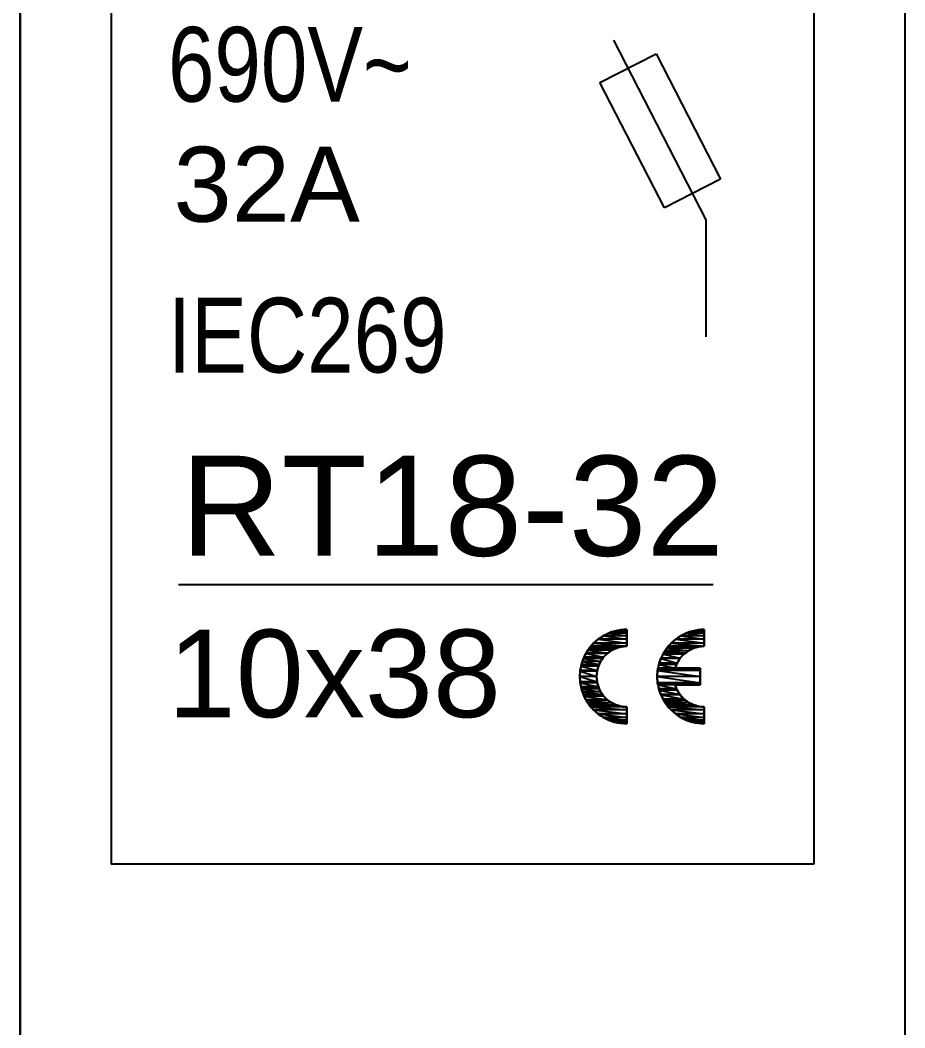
# Model space of a CAD drawing. Header units: millimetres. Extents: x 173893 to 258446, y -176540 to -123824.
# Drawn here: x 197213.98 to 197231.95, y -139303.02 to -139282.55 of the extents above; entities that cross this region are included whole.
import ezdxf

# ---------------------------------------------------------------- set-up
doc = ezdxf.new("R2010")
doc.units = ezdxf.units.MM
doc.header["$LTSCALE"] = 3
doc.layers.add('DUT', color=7, linetype='Continuous')
doc.styles.add('Arial', font='arial.ttf')

msp = doc.modelspace()

# ---------------------------------------------------------------- linework, layer by layer
for p, q in [((197213.981, -139240.659), (197213.981, -139320.141)), ((197213.981, -139320.141), (197213.981, -139240.659)), ((197231.953, -139240.659), (197231.953, -139320.141)), ((197215.829, -139268.301), (197215.829, -139299.688)), ((197230.106, -139268.301), (197230.106, -139299.688)), ((197226.037, -139282.951), (197227.914, -139286.604)), ((197225.76, -139283.813), (197226.9, -139283.228)), ((197226.9, -139283.228), (197228.208, -139285.775)), ((197227.068, -139286.36), (197225.76, -139283.813)), ((197228.208, -139285.775), (197227.068, -139286.36)), ((197227.914, -139286.604), (197227.914, -139288.978)), ((197217.199, -139294.01), (197228.063, -139294.01)), ((197225.828, -139295.052), (197225.776, -139295.085)), ((197225.883, -139295.023), (197225.828, -139295.052)), ((197225.939, -139294.997), (197225.883, -139295.023)), ((197225.997, -139294.975), (197225.939, -139294.997)), ((197226.057, -139294.957), (197225.997, -139294.975)), ((197226.118, -139294.943), (197226.057, -139294.957)), ((197226.18, -139294.933), (197226.118, -139294.943)), ((197226.243, -139294.926), (197226.18, -139294.933)), ((197226.307, -139294.924), (197226.243, -139294.926)), ((197226.307, -139294.924), (197226.307, -139294.924)), ((197227.402, -139295.052), (197227.349, -139295.085)), ((197227.456, -139295.023), (197227.402, -139295.052)), ((197227.513, -139294.997), (197227.456, -139295.023)), ((197227.571, -139294.975), (197227.513, -139294.997)), ((197227.631, -139294.957), (197227.571, -139294.975)), ((197227.691, -139294.943), (197227.631, -139294.957)), ((197227.754, -139294.933), (197227.691, -139294.943)), ((197227.817, -139294.926), (197227.754, -139294.933)), ((197227.88, -139294.924), (197227.817, -139294.926)), ((197227.88, -139294.924), (197227.88, -139294.924)), ((197225.589, -139295.248), (197225.549, -139295.297)), ((197225.632, -139295.203), (197225.589, -139295.248)), ((197225.677, -139295.16), (197225.632, -139295.203)), ((197225.725, -139295.121), (197225.677, -139295.16)), ((197225.776, -139295.085), (197225.725, -139295.121)), ((197227.162, -139295.248), (197227.122, -139295.297)), ((197227.205, -139295.203), (197227.162, -139295.248)), ((197227.251, -139295.16), (197227.205, -139295.203)), ((197227.299, -139295.121), (197227.251, -139295.16)), ((197227.349, -139295.085), (197227.299, -139295.121)), ((197225.448, -139295.459), (197225.422, -139295.517)), ((197225.478, -139295.403), (197225.448, -139295.459)), ((197225.512, -139295.348), (197225.478, -139295.403)), ((197225.478, -139295.403), (197225.478, -139295.403)), ((197225.549, -139295.297), (197225.512, -139295.348)), ((197225.872, -139295.444), (197225.844, -139295.473)), ((197225.901, -139295.417), (197225.872, -139295.444)), ((197225.932, -139295.391), (197225.901, -139295.417)), ((197225.965, -139295.368), (197225.932, -139295.391)), ((197225.999, -139295.347), (197225.965, -139295.368)), ((197226.034, -139295.328), (197225.999, -139295.347)), ((197226.07, -139295.312), (197226.034, -139295.328)), ((197226.108, -139295.297), (197226.07, -139295.312)), ((197226.146, -139295.286), (197226.108, -139295.297)), ((197226.185, -139295.276), (197226.146, -139295.286)), ((197226.225, -139295.27), (197226.185, -139295.276)), ((197226.266, -139295.266), (197226.225, -139295.27)), ((197226.307, -139295.264), (197226.266, -139295.266)), ((197226.307, -139295.264), (197226.307, -139295.264)), ((197227.022, -139295.459), (197226.995, -139295.517)), ((197227.052, -139295.403), (197227.022, -139295.459)), ((197227.085, -139295.348), (197227.052, -139295.403)), ((197227.052, -139295.403), (197227.052, -139295.403)), ((197227.122, -139295.297), (197227.085, -139295.348)), ((197227.436, -139295.453), (197227.403, -139295.49)), ((197227.471, -139295.419), (197227.436, -139295.453)), ((197227.509, -139295.389), (197227.471, -139295.419)), ((197227.549, -139295.361), (197227.509, -139295.389)), ((197227.592, -139295.336), (197227.549, -139295.361)), ((197227.636, -139295.315), (197227.592, -139295.336)), ((197227.682, -139295.297), (197227.636, -139295.315)), ((197227.73, -139295.283), (197227.682, -139295.297)), ((197227.779, -139295.273), (197227.73, -139295.283)), ((197227.829, -139295.266), (197227.779, -139295.273)), ((197227.88, -139295.264), (197227.829, -139295.266)), ((197227.88, -139295.264), (197227.88, -139295.264)), ((197225.382, -139295.635), (197225.368, -139295.696)), ((197225.4, -139295.575), (197225.382, -139295.635)), ((197225.422, -139295.517), (197225.4, -139295.575)), ((197225.737, -139295.646), (197225.722, -139295.684)), ((197225.753, -139295.609), (197225.737, -139295.646)), ((197225.773, -139295.573), (197225.753, -139295.609)), ((197225.795, -139295.538), (197225.773, -139295.573)), ((197225.773, -139295.573), (197225.773, -139295.573)), ((197225.818, -139295.505), (197225.795, -139295.538)), ((197225.844, -139295.473), (197225.818, -139295.505)), ((197226.955, -139295.635), (197226.941, -139295.696)), ((197226.973, -139295.575), (197226.955, -139295.635)), ((197226.995, -139295.517), (197226.973, -139295.575)), ((197227.304, -139295.662), (197227.288, -139295.711)), ((197227.324, -139295.616), (197227.304, -139295.662)), ((197227.347, -139295.571), (197227.324, -139295.616)), ((197227.374, -139295.53), (197227.347, -139295.571)), ((197227.403, -139295.49), (197227.374, -139295.53)), ((197225.352, -139295.819), (197225.35, -139295.881)), ((197225.358, -139295.757), (197225.352, -139295.819)), ((197225.368, -139295.696), (197225.358, -139295.757)), ((197225.692, -139295.841), (197225.69, -139295.881)), ((197225.695, -139295.801), (197225.692, -139295.841)), ((197225.702, -139295.762), (197225.695, -139295.801)), ((197225.711, -139295.723), (197225.702, -139295.762)), ((197225.722, -139295.684), (197225.711, -139295.723)), ((197226.925, -139295.819), (197226.924, -139295.881)), ((197226.931, -139295.757), (197226.925, -139295.819)), ((197226.941, -139295.696), (197226.931, -139295.757)), ((197227.288, -139295.711), (197227.795, -139295.711)), ((197227.795, -139295.711), (197227.795, -139296.051)), ((197225.35, -139295.881), (197225.352, -139295.943)), ((197225.352, -139295.943), (197225.358, -139296.005)), ((197225.358, -139296.005), (197225.368, -139296.066)), ((197225.368, -139296.066), (197225.382, -139296.127)), ((197225.69, -139295.881), (197225.692, -139295.921)), ((197225.692, -139295.921), (197225.695, -139295.961)), ((197225.695, -139295.961), (197225.702, -139296)), ((197225.702, -139296), (197225.711, -139296.039)), ((197225.711, -139296.039), (197225.722, -139296.078)), ((197225.722, -139296.078), (197225.737, -139296.116)), ((197226.924, -139295.881), (197226.925, -139295.943)), ((197226.925, -139295.943), (197226.931, -139296.005)), ((197226.931, -139296.005), (197226.941, -139296.066)), ((197226.941, -139296.066), (197226.955, -139296.127)), ((197227.288, -139296.051), (197227.795, -139296.051)), ((197227.288, -139296.051), (197227.288, -139296.051)), ((197227.288, -139296.051), (197227.304, -139296.1)), ((197225.382, -139296.127), (197225.4, -139296.186)), ((197225.4, -139296.186), (197225.422, -139296.245)), ((197225.422, -139296.245), (197225.448, -139296.303)), ((197225.737, -139296.116), (197225.753, -139296.153)), ((197225.753, -139296.153), (197225.773, -139296.189)), ((197225.773, -139296.189), (197225.773, -139296.189)), ((197225.773, -139296.189), (197225.795, -139296.224)), ((197225.795, -139296.224), (197225.818, -139296.257)), ((197225.818, -139296.257), (197225.844, -139296.288)), ((197226.955, -139296.127), (197226.973, -139296.186)), ((197226.973, -139296.186), (197226.995, -139296.245)), ((197226.995, -139296.245), (197227.022, -139296.303)), ((197227.304, -139296.1), (197227.324, -139296.146)), ((197227.324, -139296.146), (197227.347, -139296.19)), ((197227.347, -139296.19), (197227.374, -139296.232)), ((197227.374, -139296.232), (197227.403, -139296.272)), ((197227.403, -139296.272), (197227.436, -139296.309)), ((197225.448, -139296.303), (197225.478, -139296.36)), ((197225.478, -139296.36), (197225.478, -139296.36)), ((197225.478, -139296.36), (197225.512, -139296.414)), ((197225.512, -139296.414), (197225.549, -139296.465)), ((197225.549, -139296.465), (197225.589, -139296.514)), ((197225.844, -139296.288), (197225.872, -139296.318)), ((197225.872, -139296.318), (197225.901, -139296.345)), ((197225.901, -139296.345), (197225.932, -139296.371)), ((197225.932, -139296.371), (197225.965, -139296.394)), ((197225.965, -139296.394), (197225.999, -139296.415)), ((197225.999, -139296.415), (197226.034, -139296.434)), ((197226.034, -139296.434), (197226.07, -139296.45)), ((197226.07, -139296.45), (197226.108, -139296.464)), ((197226.108, -139296.464), (197226.146, -139296.476)), ((197226.146, -139296.476), (197226.185, -139296.485)), ((197226.185, -139296.485), (197226.225, -139296.492)), ((197227.022, -139296.303), (197227.052, -139296.36)), ((197227.052, -139296.36), (197227.052, -139296.36)), ((197227.052, -139296.36), (197227.085, -139296.414)), ((197227.085, -139296.414), (197227.122, -139296.465)), ((197227.122, -139296.465), (197227.162, -139296.514)), ((197227.436, -139296.309), (197227.471, -139296.342)), ((197227.471, -139296.342), (197227.509, -139296.374)), ((197227.509, -139296.374), (197227.549, -139296.401)), ((197227.549, -139296.401), (197227.592, -139296.426)), ((197227.592, -139296.426), (197227.636, -139296.447)), ((197227.636, -139296.447), (197227.682, -139296.465)), ((197227.682, -139296.465), (197227.73, -139296.479)), ((197227.73, -139296.479), (197227.779, -139296.489)), ((197225.589, -139296.514), (197225.632, -139296.559)), ((197225.632, -139296.559), (197225.677, -139296.601)), ((197225.677, -139296.601), (197225.725, -139296.641)), ((197225.725, -139296.641), (197225.776, -139296.677)), ((197225.776, -139296.677), (197225.828, -139296.71)), ((197226.225, -139296.492), (197226.266, -139296.496)), ((197226.266, -139296.496), (197226.307, -139296.498)), ((197227.162, -139296.514), (197227.205, -139296.559)), ((197227.205, -139296.559), (197227.251, -139296.601)), ((197227.251, -139296.601), (197227.299, -139296.641)), ((197227.299, -139296.641), (197227.349, -139296.677)), ((197227.349, -139296.677), (197227.402, -139296.71)), ((197227.779, -139296.489), (197227.829, -139296.496)), ((197227.829, -139296.496), (197227.88, -139296.498)), ((197225.828, -139296.71), (197225.883, -139296.739)), ((197225.883, -139296.739), (197225.939, -139296.765)), ((197225.939, -139296.765), (197225.997, -139296.786)), ((197225.997, -139296.786), (197226.057, -139296.805)), ((197226.057, -139296.805), (197226.118, -139296.819)), ((197226.118, -139296.819), (197226.18, -139296.829)), ((197226.18, -139296.829), (197226.243, -139296.836)), ((197226.243, -139296.836), (197226.307, -139296.838)), ((197227.402, -139296.71), (197227.456, -139296.739)), ((197227.456, -139296.739), (197227.513, -139296.765)), ((197227.513, -139296.765), (197227.571, -139296.786)), ((197227.571, -139296.786), (197227.631, -139296.805)), ((197227.631, -139296.805), (197227.691, -139296.819)), ((197227.691, -139296.819), (197227.754, -139296.829)), ((197227.754, -139296.829), (197227.817, -139296.836)), ((197227.817, -139296.836), (197227.88, -139296.838)), ((197230.106, -139299.688), (197215.829, -139299.688))]:
    msp.add_line(p, q)
at = {"color": 251}
for p, q in [((197225.725, -139295.122), (197225.829, -139295.052)), ((197225.829, -139295.052), (197225.725, -139295.122)), ((197225.829, -139295.052), (197225.941, -139294.997)), ((197225.941, -139294.997), (197225.829, -139295.052)), ((197226.307, -139295.052), (197225.829, -139295.052)), ((197225.829, -139295.052), (197226.307, -139295.122)), ((197225.829, -139295.052), (197226.307, -139295.122)), ((197226.307, -139295.052), (197225.829, -139295.052)), ((197225.941, -139294.997), (197226.059, -139294.957)), ((197226.059, -139294.957), (197225.941, -139294.997)), ((197226.307, -139294.997), (197225.941, -139294.997)), ((197225.941, -139294.997), (197226.307, -139295.052)), ((197225.941, -139294.997), (197226.307, -139295.052)), ((197226.307, -139294.997), (197225.941, -139294.997)), ((197226.059, -139294.957), (197226.182, -139294.932)), ((197226.182, -139294.932), (197226.059, -139294.957)), ((197226.307, -139294.957), (197226.059, -139294.957)), ((197226.059, -139294.957), (197226.307, -139294.997)), ((197226.059, -139294.957), (197226.307, -139294.997)), ((197226.307, -139294.957), (197226.059, -139294.957)), ((197226.182, -139294.932), (197226.307, -139294.924)), ((197226.307, -139294.924), (197226.182, -139294.932)), ((197226.307, -139294.932), (197226.182, -139294.932)), ((197226.182, -139294.932), (197226.307, -139294.957)), ((197226.182, -139294.932), (197226.307, -139294.957)), ((197226.307, -139294.932), (197226.182, -139294.932)), ((197226.307, -139294.924), (197226.307, -139294.932)), ((197226.307, -139294.932), (197226.307, -139294.924)), ((197226.307, -139294.957), (197226.307, -139294.932)), ((197226.307, -139294.932), (197226.307, -139294.957)), ((197226.307, -139294.997), (197226.307, -139294.957)), ((197226.307, -139294.957), (197226.307, -139294.997)), ((197226.307, -139295.052), (197226.307, -139294.997)), ((197226.307, -139294.997), (197226.307, -139295.052)), ((197226.307, -139295.122), (197226.307, -139295.052)), ((197226.307, -139295.052), (197226.307, -139295.122)), ((197227.298, -139295.122), (197227.402, -139295.052)), ((197227.402, -139295.052), (197227.298, -139295.122)), ((197227.402, -139295.052), (197227.514, -139294.997)), ((197227.514, -139294.997), (197227.402, -139295.052)), ((197227.88, -139295.052), (197227.402, -139295.052)), ((197227.402, -139295.052), (197227.88, -139295.122)), ((197227.402, -139295.052), (197227.88, -139295.122)), ((197227.88, -139295.052), (197227.402, -139295.052)), ((197227.514, -139294.997), (197227.633, -139294.957)), ((197227.633, -139294.957), (197227.514, -139294.997)), ((197227.88, -139294.997), (197227.514, -139294.997)), ((197227.514, -139294.997), (197227.88, -139295.052)), ((197227.514, -139294.997), (197227.88, -139295.052)), ((197227.88, -139294.997), (197227.514, -139294.997)), ((197227.633, -139294.957), (197227.756, -139294.932)), ((197227.756, -139294.932), (197227.633, -139294.957)), ((197227.88, -139294.957), (197227.633, -139294.957)), ((197227.633, -139294.957), (197227.88, -139294.997)), ((197227.633, -139294.957), (197227.88, -139294.997)), ((197227.88, -139294.957), (197227.633, -139294.957)), ((197227.756, -139294.932), (197227.88, -139294.924)), ((197227.88, -139294.924), (197227.756, -139294.932)), ((197227.88, -139294.932), (197227.756, -139294.932)), ((197227.756, -139294.932), (197227.88, -139294.957)), ((197227.756, -139294.932), (197227.88, -139294.957)), ((197227.88, -139294.932), (197227.756, -139294.932)), ((197227.88, -139294.924), (197227.88, -139294.932)), ((197227.88, -139294.932), (197227.88, -139294.924)), ((197227.88, -139294.957), (197227.88, -139294.932)), ((197227.88, -139294.932), (197227.88, -139294.957)), ((197227.88, -139294.997), (197227.88, -139294.957)), ((197227.88, -139294.957), (197227.88, -139294.997)), ((197227.88, -139295.052), (197227.88, -139294.997)), ((197227.88, -139294.997), (197227.88, -139295.052)), ((197227.88, -139295.122), (197227.88, -139295.052)), ((197227.88, -139295.052), (197227.88, -139295.122)), ((197225.578, -139295.264), (197225.63, -139295.205)), ((197225.63, -139295.205), (197225.578, -139295.264)), ((197225.63, -139295.205), (197225.725, -139295.122)), ((197225.725, -139295.122), (197225.63, -139295.205)), ((197226.307, -139295.205), (197225.63, -139295.205)), ((197225.63, -139295.205), (197226.307, -139295.264)), ((197225.63, -139295.205), (197226.307, -139295.264)), ((197226.307, -139295.205), (197225.63, -139295.205)), ((197226.307, -139295.122), (197225.725, -139295.122)), ((197225.725, -139295.122), (197226.307, -139295.205)), ((197225.725, -139295.122), (197226.307, -139295.205)), ((197226.307, -139295.122), (197225.725, -139295.122)), ((197226.307, -139295.205), (197226.307, -139295.122)), ((197226.307, -139295.122), (197226.307, -139295.205)), ((197226.307, -139295.264), (197226.307, -139295.205)), ((197226.307, -139295.205), (197226.307, -139295.264)), ((197227.151, -139295.264), (197227.204, -139295.205)), ((197227.204, -139295.205), (197227.151, -139295.264)), ((197227.204, -139295.205), (197227.298, -139295.122)), ((197227.298, -139295.122), (197227.204, -139295.205)), ((197227.88, -139295.205), (197227.204, -139295.205)), ((197227.204, -139295.205), (197227.88, -139295.264)), ((197227.204, -139295.205), (197227.88, -139295.264)), ((197227.88, -139295.205), (197227.204, -139295.205)), ((197227.88, -139295.122), (197227.298, -139295.122)), ((197227.298, -139295.122), (197227.88, -139295.205)), ((197227.298, -139295.122), (197227.88, -139295.205)), ((197227.88, -139295.122), (197227.298, -139295.122)), ((197227.88, -139295.205), (197227.88, -139295.122)), ((197227.88, -139295.122), (197227.88, -139295.205)), ((197227.88, -139295.264), (197227.88, -139295.205)), ((197227.88, -139295.205), (197227.88, -139295.264)), ((197225.438, -139295.485), (197225.475, -139295.409)), ((197225.475, -139295.409), (197225.438, -139295.485)), ((197225.475, -139295.409), (197225.478, -139295.403)), ((197225.478, -139295.403), (197225.475, -139295.409)), ((197225.911, -139295.409), (197225.475, -139295.409)), ((197225.475, -139295.409), (197225.835, -139295.485)), ((197225.475, -139295.409), (197225.835, -139295.485)), ((197225.911, -139295.409), (197225.475, -139295.409)), ((197225.478, -139295.403), (197225.516, -139295.347)), ((197225.516, -139295.347), (197225.478, -139295.403)), ((197225.919, -139295.403), (197225.478, -139295.403)), ((197225.478, -139295.403), (197225.911, -139295.409)), ((197225.478, -139295.403), (197225.911, -139295.409)), ((197225.919, -139295.403), (197225.478, -139295.403)), ((197225.516, -139295.347), (197225.546, -139295.302)), ((197225.546, -139295.302), (197225.516, -139295.347)), ((197225.999, -139295.347), (197225.516, -139295.347)), ((197225.516, -139295.347), (197225.919, -139295.403)), ((197225.516, -139295.347), (197225.919, -139295.403)), ((197225.999, -139295.347), (197225.516, -139295.347)), ((197225.546, -139295.302), (197225.548, -139295.299)), ((197225.548, -139295.299), (197225.546, -139295.302)), ((197226.096, -139295.302), (197225.546, -139295.302)), ((197225.546, -139295.302), (197225.999, -139295.347)), ((197225.546, -139295.302), (197225.999, -139295.347)), ((197226.096, -139295.302), (197225.546, -139295.302)), ((197225.548, -139295.299), (197225.57, -139295.274)), ((197225.57, -139295.274), (197225.548, -139295.299)), ((197226.107, -139295.299), (197225.548, -139295.299)), ((197225.548, -139295.299), (197226.096, -139295.302)), ((197225.548, -139295.299), (197226.096, -139295.302)), ((197226.107, -139295.299), (197225.548, -139295.299)), ((197225.57, -139295.274), (197225.578, -139295.264)), ((197225.578, -139295.264), (197225.57, -139295.274)), ((197226.2, -139295.274), (197225.57, -139295.274)), ((197225.57, -139295.274), (197226.107, -139295.299)), ((197225.57, -139295.274), (197226.107, -139295.299)), ((197226.2, -139295.274), (197225.57, -139295.274)), ((197226.307, -139295.264), (197225.578, -139295.264)), ((197225.578, -139295.264), (197226.2, -139295.274)), ((197225.578, -139295.264), (197226.2, -139295.274)), ((197226.307, -139295.264), (197225.578, -139295.264)), ((197225.835, -139295.485), (197225.911, -139295.409)), ((197225.911, -139295.409), (197225.835, -139295.485)), ((197225.911, -139295.409), (197225.919, -139295.403)), ((197225.919, -139295.403), (197225.911, -139295.409)), ((197225.919, -139295.403), (197225.999, -139295.347)), ((197225.999, -139295.347), (197225.919, -139295.403)), ((197225.999, -139295.347), (197226.096, -139295.302)), ((197226.096, -139295.302), (197225.999, -139295.347)), ((197226.096, -139295.302), (197226.107, -139295.299)), ((197226.107, -139295.299), (197226.096, -139295.302)), ((197226.107, -139295.299), (197226.2, -139295.274)), ((197226.2, -139295.274), (197226.107, -139295.299)), ((197226.2, -139295.274), (197226.307, -139295.264)), ((197226.307, -139295.264), (197226.2, -139295.274)), ((197227, -139295.509), (197227.041, -139295.425)), ((197227.041, -139295.425), (197227, -139295.509)), ((197227.041, -139295.425), (197227.052, -139295.403)), ((197227.052, -139295.403), (197227.041, -139295.425)), ((197227.466, -139295.425), (197227.041, -139295.425)), ((197227.041, -139295.425), (197227.389, -139295.509)), ((197227.041, -139295.425), (197227.389, -139295.509)), ((197227.466, -139295.425), (197227.041, -139295.425)), ((197227.052, -139295.403), (197227.083, -139295.357)), ((197227.083, -139295.357), (197227.052, -139295.403)), ((197227.495, -139295.403), (197227.052, -139295.403)), ((197227.052, -139295.403), (197227.466, -139295.425)), ((197227.052, -139295.403), (197227.466, -139295.425)), ((197227.495, -139295.403), (197227.052, -139295.403)), ((197227.083, -139295.357), (197227.116, -139295.306)), ((197227.116, -139295.306), (197227.083, -139295.357)), ((197227.556, -139295.357), (197227.083, -139295.357)), ((197227.083, -139295.357), (197227.495, -139295.403)), ((197227.083, -139295.357), (197227.495, -139295.403)), ((197227.556, -139295.357), (197227.083, -139295.357)), ((197227.116, -139295.306), (197227.121, -139295.299)), ((197227.121, -139295.299), (197227.116, -139295.306)), ((197227.658, -139295.306), (197227.116, -139295.306)), ((197227.116, -139295.306), (197227.556, -139295.357)), ((197227.116, -139295.306), (197227.556, -139295.357)), ((197227.658, -139295.306), (197227.116, -139295.306)), ((197227.121, -139295.299), (197227.142, -139295.275)), ((197227.142, -139295.275), (197227.121, -139295.299)), ((197227.684, -139295.299), (197227.121, -139295.299)), ((197227.121, -139295.299), (197227.658, -139295.306)), ((197227.121, -139295.299), (197227.658, -139295.306)), ((197227.684, -139295.299), (197227.121, -139295.299)), ((197227.142, -139295.275), (197227.151, -139295.264)), ((197227.151, -139295.264), (197227.142, -139295.275)), ((197227.767, -139295.275), (197227.142, -139295.275)), ((197227.142, -139295.275), (197227.684, -139295.299)), ((197227.142, -139295.275), (197227.684, -139295.299)), ((197227.767, -139295.275), (197227.142, -139295.275)), ((197227.88, -139295.264), (197227.151, -139295.264)), ((197227.151, -139295.264), (197227.767, -139295.275)), ((197227.151, -139295.264), (197227.767, -139295.275)), ((197227.88, -139295.264), (197227.151, -139295.264)), ((197227.389, -139295.509), (197227.466, -139295.425)), ((197227.466, -139295.425), (197227.389, -139295.509)), ((197227.466, -139295.425), (197227.495, -139295.403)), ((197227.495, -139295.403), (197227.466, -139295.425)), ((197227.495, -139295.403), (197227.556, -139295.357)), ((197227.556, -139295.357), (197227.495, -139295.403)), ((197227.556, -139295.357), (197227.658, -139295.306)), ((197227.658, -139295.306), (197227.556, -139295.357)), ((197227.658, -139295.306), (197227.684, -139295.299)), ((197227.684, -139295.299), (197227.658, -139295.306)), ((197227.684, -139295.299), (197227.767, -139295.275)), ((197227.767, -139295.275), (197227.684, -139295.299)), ((197227.767, -139295.275), (197227.88, -139295.264)), ((197227.88, -139295.264), (197227.767, -139295.275)), ((197225.375, -139295.67), (197225.383, -139295.633)), ((197225.383, -139295.633), (197225.375, -139295.67)), ((197225.383, -139295.633), (197225.403, -139295.573)), ((197225.403, -139295.573), (197225.383, -139295.633)), ((197225.745, -139295.633), (197225.383, -139295.633)), ((197225.383, -139295.633), (197225.728, -139295.67)), ((197225.383, -139295.633), (197225.728, -139295.67)), ((197225.745, -139295.633), (197225.383, -139295.633)), ((197225.403, -139295.573), (197225.423, -139295.515)), ((197225.423, -139295.515), (197225.403, -139295.573)), ((197225.773, -139295.573), (197225.403, -139295.573)), ((197225.403, -139295.573), (197225.745, -139295.633)), ((197225.403, -139295.573), (197225.745, -139295.633)), ((197225.773, -139295.573), (197225.403, -139295.573)), ((197225.423, -139295.515), (197225.438, -139295.485)), ((197225.438, -139295.485), (197225.423, -139295.515)), ((197225.813, -139295.515), (197225.423, -139295.515)), ((197225.423, -139295.515), (197225.773, -139295.573)), ((197225.423, -139295.515), (197225.773, -139295.573)), ((197225.813, -139295.515), (197225.423, -139295.515)), ((197225.835, -139295.485), (197225.438, -139295.485)), ((197225.438, -139295.485), (197225.813, -139295.515)), ((197225.438, -139295.485), (197225.813, -139295.515)), ((197225.835, -139295.485), (197225.438, -139295.485)), ((197225.728, -139295.67), (197225.745, -139295.633)), ((197225.745, -139295.633), (197225.728, -139295.67)), ((197225.745, -139295.633), (197225.773, -139295.573)), ((197225.773, -139295.573), (197225.745, -139295.633)), ((197225.773, -139295.573), (197225.813, -139295.515)), ((197225.813, -139295.515), (197225.773, -139295.573)), ((197225.813, -139295.515), (197225.835, -139295.485)), ((197225.835, -139295.485), (197225.813, -139295.515)), ((197226.941, -139295.711), (197226.956, -139295.633)), ((197226.956, -139295.633), (197226.941, -139295.711)), ((197226.956, -139295.633), (197226.966, -139295.605)), ((197226.966, -139295.605), (197226.956, -139295.633)), ((197227.318, -139295.633), (197226.956, -139295.633)), ((197226.956, -139295.633), (197227.288, -139295.711)), ((197226.956, -139295.633), (197227.288, -139295.711)), ((197227.318, -139295.633), (197226.956, -139295.633)), ((197226.966, -139295.605), (197226.996, -139295.515)), ((197226.996, -139295.515), (197226.966, -139295.605)), ((197227.329, -139295.605), (197226.966, -139295.605)), ((197226.966, -139295.605), (197227.318, -139295.633)), ((197226.966, -139295.605), (197227.318, -139295.633)), ((197227.329, -139295.605), (197226.966, -139295.605)), ((197226.996, -139295.515), (197227, -139295.509)), ((197227, -139295.509), (197226.996, -139295.515)), ((197227.385, -139295.515), (197226.996, -139295.515)), ((197226.996, -139295.515), (197227.329, -139295.605)), ((197226.996, -139295.515), (197227.329, -139295.605)), ((197227.385, -139295.515), (197226.996, -139295.515)), ((197227.389, -139295.509), (197227, -139295.509)), ((197227, -139295.509), (197227.385, -139295.515)), ((197227, -139295.509), (197227.385, -139295.515)), ((197227.389, -139295.509), (197227, -139295.509)), ((197227.288, -139295.711), (197227.318, -139295.633)), ((197227.318, -139295.633), (197227.288, -139295.711)), ((197227.318, -139295.633), (197227.329, -139295.605)), ((197227.329, -139295.605), (197227.318, -139295.633)), ((197227.329, -139295.605), (197227.385, -139295.515)), ((197227.385, -139295.515), (197227.329, -139295.605)), ((197227.385, -139295.515), (197227.389, -139295.509)), ((197227.389, -139295.509), (197227.385, -139295.515)), ((197225.35, -139295.881), (197225.357, -139295.774)), ((197225.357, -139295.774), (197225.35, -139295.881)), ((197225.357, -139295.774), (197225.358, -139295.756)), ((197225.358, -139295.756), (197225.357, -139295.774)), ((197225.7, -139295.774), (197225.357, -139295.774)), ((197225.357, -139295.774), (197225.69, -139295.881)), ((197225.357, -139295.774), (197225.69, -139295.881)), ((197225.7, -139295.774), (197225.357, -139295.774)), ((197225.358, -139295.756), (197225.375, -139295.67)), ((197225.375, -139295.67), (197225.358, -139295.756)), ((197225.704, -139295.756), (197225.358, -139295.756)), ((197225.358, -139295.756), (197225.7, -139295.774)), ((197225.358, -139295.756), (197225.7, -139295.774)), ((197225.704, -139295.756), (197225.358, -139295.756)), ((197225.728, -139295.67), (197225.375, -139295.67)), ((197225.375, -139295.67), (197225.704, -139295.756)), ((197225.375, -139295.67), (197225.704, -139295.756)), ((197225.728, -139295.67), (197225.375, -139295.67)), ((197225.69, -139295.881), (197225.7, -139295.774)), ((197225.7, -139295.774), (197225.69, -139295.881)), ((197225.7, -139295.774), (197225.704, -139295.756)), ((197225.704, -139295.756), (197225.7, -139295.774)), ((197225.704, -139295.756), (197225.728, -139295.67)), ((197225.728, -139295.67), (197225.704, -139295.756)), ((197226.924, -139295.881), (197226.932, -139295.756)), ((197226.932, -139295.756), (197226.924, -139295.881)), ((197226.932, -139295.756), (197226.941, -139295.711)), ((197226.941, -139295.711), (197226.932, -139295.756)), ((197227.795, -139295.756), (197226.932, -139295.756)), ((197226.932, -139295.756), (197227.795, -139295.881)), ((197226.932, -139295.756), (197227.795, -139295.881)), ((197227.795, -139295.756), (197226.932, -139295.756)), ((197227.288, -139295.711), (197226.941, -139295.711)), ((197226.941, -139295.711), (197227.795, -139295.756)), ((197226.941, -139295.711), (197227.795, -139295.756)), ((197227.795, -139295.711), (197226.941, -139295.711)), ((197227.288, -139295.711), (197227.795, -139295.711)), ((197227.288, -139295.711), (197227.288, -139295.711)), ((197227.288, -139295.711), (197227.795, -139295.711)), ((197227.795, -139295.756), (197227.795, -139295.711)), ((197227.795, -139295.711), (197227.795, -139295.756)), ((197227.795, -139295.881), (197227.795, -139295.756)), ((197227.795, -139295.756), (197227.795, -139295.881)), ((197225.69, -139295.881), (197225.35, -139295.881)), ((197225.35, -139295.881), (197225.7, -139295.988)), ((197225.357, -139295.988), (197225.35, -139295.881)), ((197225.35, -139295.881), (197225.7, -139295.988)), ((197225.69, -139295.881), (197225.35, -139295.881)), ((197225.35, -139295.881), (197225.357, -139295.988)), ((197225.7, -139295.988), (197225.357, -139295.988)), ((197225.357, -139295.988), (197225.704, -139296.006)), ((197225.358, -139296.006), (197225.357, -139295.988)), ((197225.357, -139295.988), (197225.704, -139296.006)), ((197225.7, -139295.988), (197225.357, -139295.988)), ((197225.357, -139295.988), (197225.358, -139296.006)), ((197225.704, -139296.006), (197225.358, -139296.006)), ((197225.358, -139296.006), (197225.728, -139296.092)), ((197225.375, -139296.092), (197225.358, -139296.006)), ((197225.358, -139296.006), (197225.728, -139296.092)), ((197225.704, -139296.006), (197225.358, -139296.006)), ((197225.358, -139296.006), (197225.375, -139296.092)), ((197225.7, -139295.988), (197225.69, -139295.881)), ((197225.69, -139295.881), (197225.7, -139295.988)), ((197225.704, -139296.006), (197225.7, -139295.988)), ((197225.7, -139295.988), (197225.704, -139296.006)), ((197225.728, -139296.092), (197225.704, -139296.006)), ((197225.704, -139296.006), (197225.728, -139296.092)), ((197227.795, -139295.881), (197226.924, -139295.881)), ((197226.924, -139295.881), (197227.795, -139296.006)), ((197226.932, -139296.006), (197226.924, -139295.881)), ((197226.924, -139295.881), (197227.795, -139296.006)), ((197227.795, -139295.881), (197226.924, -139295.881)), ((197226.924, -139295.881), (197226.932, -139296.006)), ((197227.795, -139296.006), (197226.932, -139296.006)), ((197226.932, -139296.006), (197227.795, -139296.051)), ((197226.941, -139296.051), (197226.932, -139296.006)), ((197226.932, -139296.006), (197227.795, -139296.051)), ((197227.795, -139296.006), (197226.932, -139296.006)), ((197226.932, -139296.006), (197226.941, -139296.051)), ((197227.795, -139296.051), (197226.941, -139296.051)), ((197226.941, -139296.051), (197227.318, -139296.129)), ((197226.956, -139296.129), (197226.941, -139296.051)), ((197226.941, -139296.051), (197227.318, -139296.129)), ((197227.288, -139296.051), (197226.941, -139296.051)), ((197226.941, -139296.051), (197226.956, -139296.129)), ((197227.288, -139296.051), (197227.795, -139296.051)), ((197227.288, -139296.051), (197227.288, -139296.051)), ((197227.318, -139296.129), (197227.288, -139296.051)), ((197227.288, -139296.051), (197227.795, -139296.051)), ((197227.288, -139296.051), (197227.318, -139296.129)), ((197227.795, -139296.006), (197227.795, -139295.881)), ((197227.795, -139295.881), (197227.795, -139296.006)), ((197227.795, -139296.051), (197227.795, -139296.006)), ((197227.795, -139296.006), (197227.795, -139296.051)), ((197225.728, -139296.092), (197225.375, -139296.092)), ((197225.375, -139296.092), (197225.745, -139296.129)), ((197225.383, -139296.129), (197225.375, -139296.092)), ((197225.375, -139296.092), (197225.745, -139296.129)), ((197225.728, -139296.092), (197225.375, -139296.092)), ((197225.375, -139296.092), (197225.383, -139296.129)), ((197225.745, -139296.129), (197225.383, -139296.129)), ((197225.383, -139296.129), (197225.773, -139296.189)), ((197225.403, -139296.189), (197225.383, -139296.129)), ((197225.383, -139296.129), (197225.773, -139296.189)), ((197225.745, -139296.129), (197225.383, -139296.129)), ((197225.383, -139296.129), (197225.403, -139296.189)), ((197225.773, -139296.189), (197225.403, -139296.189)), ((197225.403, -139296.189), (197225.813, -139296.247)), ((197225.423, -139296.247), (197225.403, -139296.189)), ((197225.403, -139296.189), (197225.813, -139296.247)), ((197225.773, -139296.189), (197225.403, -139296.189)), ((197225.403, -139296.189), (197225.423, -139296.247)), ((197225.813, -139296.247), (197225.423, -139296.247)), ((197225.423, -139296.247), (197225.835, -139296.277)), ((197225.438, -139296.277), (197225.423, -139296.247)), ((197225.423, -139296.247), (197225.835, -139296.277)), ((197225.813, -139296.247), (197225.423, -139296.247)), ((197225.423, -139296.247), (197225.438, -139296.277)), ((197225.835, -139296.277), (197225.438, -139296.277)), ((197225.438, -139296.277), (197225.911, -139296.353)), ((197225.475, -139296.353), (197225.438, -139296.277)), ((197225.438, -139296.277), (197225.911, -139296.353)), ((197225.835, -139296.277), (197225.438, -139296.277)), ((197225.438, -139296.277), (197225.475, -139296.353)), ((197225.745, -139296.129), (197225.728, -139296.092)), ((197225.728, -139296.092), (197225.745, -139296.129)), ((197225.773, -139296.189), (197225.745, -139296.129)), ((197225.745, -139296.129), (197225.773, -139296.189)), ((197225.813, -139296.247), (197225.773, -139296.189)), ((197225.773, -139296.189), (197225.813, -139296.247)), ((197225.835, -139296.277), (197225.813, -139296.247)), ((197225.813, -139296.247), (197225.835, -139296.277)), ((197225.911, -139296.353), (197225.835, -139296.277)), ((197225.835, -139296.277), (197225.911, -139296.353)), ((197227.318, -139296.129), (197226.956, -139296.129)), ((197226.956, -139296.129), (197227.329, -139296.157)), ((197226.966, -139296.157), (197226.956, -139296.129)), ((197226.956, -139296.129), (197227.329, -139296.157)), ((197227.318, -139296.129), (197226.956, -139296.129)), ((197226.956, -139296.129), (197226.966, -139296.157)), ((197227.329, -139296.157), (197226.966, -139296.157)), ((197226.966, -139296.157), (197227.385, -139296.247)), ((197226.996, -139296.247), (197226.966, -139296.157)), ((197226.966, -139296.157), (197227.385, -139296.247)), ((197227.329, -139296.157), (197226.966, -139296.157)), ((197226.966, -139296.157), (197226.996, -139296.247)), ((197227.385, -139296.247), (197226.996, -139296.247)), ((197226.996, -139296.247), (197227.389, -139296.253)), ((197227, -139296.253), (197226.996, -139296.247)), ((197226.996, -139296.247), (197227.389, -139296.253)), ((197227.385, -139296.247), (197226.996, -139296.247)), ((197226.996, -139296.247), (197227, -139296.253)), ((197227.389, -139296.253), (197227, -139296.253)), ((197227, -139296.253), (197227.466, -139296.337)), ((197227.041, -139296.337), (197227, -139296.253)), ((197227, -139296.253), (197227.466, -139296.337)), ((197227.389, -139296.253), (197227, -139296.253)), ((197227, -139296.253), (197227.041, -139296.337)), ((197227.329, -139296.157), (197227.318, -139296.129)), ((197227.318, -139296.129), (197227.329, -139296.157)), ((197227.385, -139296.247), (197227.329, -139296.157)), ((197227.329, -139296.157), (197227.385, -139296.247)), ((197227.389, -139296.253), (197227.385, -139296.247)), ((197227.385, -139296.247), (197227.389, -139296.253)), ((197227.466, -139296.337), (197227.389, -139296.253)), ((197227.389, -139296.253), (197227.466, -139296.337)), ((197225.911, -139296.353), (197225.475, -139296.353)), ((197225.475, -139296.353), (197225.919, -139296.36)), ((197225.478, -139296.36), (197225.475, -139296.353)), ((197225.475, -139296.353), (197225.919, -139296.36)), ((197225.911, -139296.353), (197225.475, -139296.353)), ((197225.475, -139296.353), (197225.478, -139296.36)), ((197225.919, -139296.36), (197225.478, -139296.36)), ((197225.478, -139296.36), (197225.999, -139296.415)), ((197225.516, -139296.415), (197225.478, -139296.36)), ((197225.478, -139296.36), (197225.999, -139296.415)), ((197225.919, -139296.36), (197225.478, -139296.36)), ((197225.478, -139296.36), (197225.516, -139296.415)), ((197225.999, -139296.415), (197225.516, -139296.415)), ((197225.516, -139296.415), (197226.096, -139296.461)), ((197225.546, -139296.461), (197225.516, -139296.415)), ((197225.516, -139296.415), (197226.096, -139296.461)), ((197225.999, -139296.415), (197225.516, -139296.415)), ((197225.516, -139296.415), (197225.546, -139296.461)), ((197226.096, -139296.461), (197225.546, -139296.461)), ((197225.546, -139296.461), (197226.107, -139296.464)), ((197225.548, -139296.464), (197225.546, -139296.461)), ((197225.546, -139296.461), (197226.107, -139296.464)), ((197226.096, -139296.461), (197225.546, -139296.461)), ((197225.546, -139296.461), (197225.548, -139296.464)), ((197226.107, -139296.464), (197225.548, -139296.464)), ((197225.548, -139296.464), (197226.2, -139296.488)), ((197225.57, -139296.488), (197225.548, -139296.464)), ((197225.548, -139296.464), (197226.2, -139296.488)), ((197226.107, -139296.464), (197225.548, -139296.464)), ((197225.548, -139296.464), (197225.57, -139296.488)), ((197225.919, -139296.36), (197225.911, -139296.353)), ((197225.911, -139296.353), (197225.919, -139296.36)), ((197225.999, -139296.415), (197225.919, -139296.36)), ((197225.919, -139296.36), (197225.999, -139296.415)), ((197226.096, -139296.461), (197225.999, -139296.415)), ((197225.999, -139296.415), (197226.096, -139296.461)), ((197226.107, -139296.464), (197226.096, -139296.461)), ((197226.096, -139296.461), (197226.107, -139296.464)), ((197226.2, -139296.488), (197226.107, -139296.464)), ((197226.107, -139296.464), (197226.2, -139296.488)), ((197227.466, -139296.337), (197227.041, -139296.337)), ((197227.041, -139296.337), (197227.495, -139296.36)), ((197227.052, -139296.36), (197227.041, -139296.337)), ((197227.041, -139296.337), (197227.495, -139296.36)), ((197227.466, -139296.337), (197227.041, -139296.337)), ((197227.041, -139296.337), (197227.052, -139296.36)), ((197227.495, -139296.36), (197227.052, -139296.36)), ((197227.052, -139296.36), (197227.556, -139296.406)), ((197227.083, -139296.406), (197227.052, -139296.36)), ((197227.052, -139296.36), (197227.556, -139296.406)), ((197227.495, -139296.36), (197227.052, -139296.36)), ((197227.052, -139296.36), (197227.083, -139296.406)), ((197227.556, -139296.406), (197227.083, -139296.406)), ((197227.083, -139296.406), (197227.658, -139296.456)), ((197227.116, -139296.456), (197227.083, -139296.406)), ((197227.083, -139296.406), (197227.658, -139296.456)), ((197227.556, -139296.406), (197227.083, -139296.406)), ((197227.083, -139296.406), (197227.116, -139296.456)), ((197227.658, -139296.456), (197227.116, -139296.456)), ((197227.116, -139296.456), (197227.684, -139296.464)), ((197227.121, -139296.464), (197227.116, -139296.456)), ((197227.116, -139296.456), (197227.684, -139296.464)), ((197227.658, -139296.456), (197227.116, -139296.456)), ((197227.116, -139296.456), (197227.121, -139296.464)), ((197227.684, -139296.464), (197227.121, -139296.464)), ((197227.121, -139296.464), (197227.767, -139296.487)), ((197227.142, -139296.487), (197227.121, -139296.464)), ((197227.121, -139296.464), (197227.767, -139296.487)), ((197227.684, -139296.464), (197227.121, -139296.464)), ((197227.121, -139296.464), (197227.142, -139296.487)), ((197227.767, -139296.487), (197227.142, -139296.487)), ((197227.142, -139296.487), (197227.88, -139296.498)), ((197227.151, -139296.498), (197227.142, -139296.487)), ((197227.142, -139296.487), (197227.88, -139296.498)), ((197227.767, -139296.487), (197227.142, -139296.487)), ((197227.142, -139296.487), (197227.151, -139296.498)), ((197227.495, -139296.36), (197227.466, -139296.337)), ((197227.466, -139296.337), (197227.495, -139296.36)), ((197227.556, -139296.406), (197227.495, -139296.36)), ((197227.495, -139296.36), (197227.556, -139296.406)), ((197227.658, -139296.456), (197227.556, -139296.406)), ((197227.556, -139296.406), (197227.658, -139296.456)), ((197227.684, -139296.464), (197227.658, -139296.456)), ((197227.658, -139296.456), (197227.684, -139296.464)), ((197227.767, -139296.487), (197227.684, -139296.464)), ((197227.684, -139296.464), (197227.767, -139296.487)), ((197227.88, -139296.498), (197227.767, -139296.487)), ((197227.767, -139296.487), (197227.88, -139296.498)), ((197226.2, -139296.488), (197225.57, -139296.488)), ((197225.57, -139296.488), (197226.307, -139296.498)), ((197225.578, -139296.498), (197225.57, -139296.488)), ((197225.57, -139296.488), (197226.307, -139296.498)), ((197226.2, -139296.488), (197225.57, -139296.488)), ((197225.57, -139296.488), (197225.578, -139296.498)), ((197226.307, -139296.498), (197225.578, -139296.498)), ((197225.578, -139296.498), (197226.307, -139296.558)), ((197225.63, -139296.558), (197225.578, -139296.498)), ((197225.578, -139296.498), (197226.307, -139296.558)), ((197226.307, -139296.498), (197225.578, -139296.498)), ((197225.578, -139296.498), (197225.63, -139296.558)), ((197226.307, -139296.558), (197225.63, -139296.558)), ((197225.63, -139296.558), (197226.307, -139296.64)), ((197225.725, -139296.64), (197225.63, -139296.558)), ((197225.63, -139296.558), (197226.307, -139296.64)), ((197226.307, -139296.558), (197225.63, -139296.558)), ((197225.63, -139296.558), (197225.725, -139296.64)), ((197226.307, -139296.64), (197225.725, -139296.64)), ((197225.725, -139296.64), (197226.307, -139296.71)), ((197225.829, -139296.71), (197225.725, -139296.64)), ((197225.725, -139296.64), (197226.307, -139296.71)), ((197226.307, -139296.64), (197225.725, -139296.64)), ((197225.725, -139296.64), (197225.829, -139296.71)), ((197226.307, -139296.498), (197226.2, -139296.488)), ((197226.2, -139296.488), (197226.307, -139296.498)), ((197226.307, -139296.558), (197226.307, -139296.498)), ((197226.307, -139296.498), (197226.307, -139296.558)), ((197226.307, -139296.64), (197226.307, -139296.558)), ((197226.307, -139296.558), (197226.307, -139296.64)), ((197226.307, -139296.71), (197226.307, -139296.64)), ((197226.307, -139296.64), (197226.307, -139296.71)), ((197227.88, -139296.498), (197227.151, -139296.498)), ((197227.151, -139296.498), (197227.88, -139296.558)), ((197227.204, -139296.558), (197227.151, -139296.498)), ((197227.151, -139296.498), (197227.88, -139296.558)), ((197227.88, -139296.498), (197227.151, -139296.498)), ((197227.151, -139296.498), (197227.204, -139296.558)), ((197227.88, -139296.558), (197227.204, -139296.558)), ((197227.204, -139296.558), (197227.88, -139296.64)), ((197227.298, -139296.64), (197227.204, -139296.558)), ((197227.204, -139296.558), (197227.88, -139296.64)), ((197227.88, -139296.558), (197227.204, -139296.558)), ((197227.204, -139296.558), (197227.298, -139296.64)), ((197227.88, -139296.64), (197227.298, -139296.64)), ((197227.298, -139296.64), (197227.88, -139296.71)), ((197227.402, -139296.71), (197227.298, -139296.64)), ((197227.298, -139296.64), (197227.88, -139296.71)), ((197227.88, -139296.64), (197227.298, -139296.64)), ((197227.298, -139296.64), (197227.402, -139296.71)), ((197227.88, -139296.558), (197227.88, -139296.498)), ((197227.88, -139296.498), (197227.88, -139296.558)), ((197227.88, -139296.64), (197227.88, -139296.558)), ((197227.88, -139296.558), (197227.88, -139296.64)), ((197227.88, -139296.71), (197227.88, -139296.64)), ((197227.88, -139296.64), (197227.88, -139296.71)), ((197226.307, -139296.71), (197225.829, -139296.71)), ((197225.829, -139296.71), (197226.307, -139296.765)), ((197225.941, -139296.765), (197225.829, -139296.71)), ((197225.829, -139296.71), (197226.307, -139296.765)), ((197226.307, -139296.71), (197225.829, -139296.71)), ((197225.829, -139296.71), (197225.941, -139296.765)), ((197226.307, -139296.765), (197225.941, -139296.765)), ((197225.941, -139296.765), (197226.307, -139296.805)), ((197226.059, -139296.805), (197225.941, -139296.765)), ((197225.941, -139296.765), (197226.307, -139296.805)), ((197226.307, -139296.765), (197225.941, -139296.765)), ((197225.941, -139296.765), (197226.059, -139296.805)), ((197226.307, -139296.805), (197226.059, -139296.805)), ((197226.059, -139296.805), (197226.307, -139296.83)), ((197226.182, -139296.83), (197226.059, -139296.805)), ((197226.059, -139296.805), (197226.307, -139296.83)), ((197226.307, -139296.805), (197226.059, -139296.805)), ((197226.059, -139296.805), (197226.182, -139296.83)), ((197226.307, -139296.83), (197226.182, -139296.83)), ((197226.182, -139296.83), (197226.307, -139296.838)), ((197226.307, -139296.83), (197226.182, -139296.83)), ((197226.307, -139296.838), (197226.182, -139296.83)), ((197226.307, -139296.765), (197226.307, -139296.71)), ((197226.307, -139296.71), (197226.307, -139296.765)), ((197226.307, -139296.805), (197226.307, -139296.765)), ((197226.307, -139296.765), (197226.307, -139296.805)), ((197226.307, -139296.83), (197226.307, -139296.805)), ((197226.307, -139296.805), (197226.307, -139296.83)), ((197226.307, -139296.838), (197226.307, -139296.83)), ((197226.307, -139296.83), (197226.307, -139296.838)), ((197227.88, -139296.71), (197227.402, -139296.71)), ((197227.402, -139296.71), (197227.88, -139296.765)), ((197227.514, -139296.765), (197227.402, -139296.71)), ((197227.402, -139296.71), (197227.88, -139296.765)), ((197227.88, -139296.71), (197227.402, -139296.71)), ((197227.402, -139296.71), (197227.514, -139296.765)), ((197227.88, -139296.765), (197227.514, -139296.765)), ((197227.514, -139296.765), (197227.88, -139296.805)), ((197227.633, -139296.805), (197227.514, -139296.765)), ((197227.514, -139296.765), (197227.88, -139296.805)), ((197227.88, -139296.765), (197227.514, -139296.765)), ((197227.514, -139296.765), (197227.633, -139296.805)), ((197227.88, -139296.805), (197227.633, -139296.805)), ((197227.633, -139296.805), (197227.88, -139296.83)), ((197227.756, -139296.83), (197227.633, -139296.805)), ((197227.633, -139296.805), (197227.88, -139296.83)), ((197227.88, -139296.805), (197227.633, -139296.805)), ((197227.633, -139296.805), (197227.756, -139296.83)), ((197227.88, -139296.83), (197227.756, -139296.83)), ((197227.756, -139296.83), (197227.88, -139296.838)), ((197227.88, -139296.83), (197227.756, -139296.83)), ((197227.88, -139296.838), (197227.756, -139296.83)), ((197227.88, -139296.765), (197227.88, -139296.71)), ((197227.88, -139296.71), (197227.88, -139296.765)), ((197227.88, -139296.805), (197227.88, -139296.765)), ((197227.88, -139296.765), (197227.88, -139296.805)), ((197227.88, -139296.83), (197227.88, -139296.805)), ((197227.88, -139296.805), (197227.88, -139296.83)), ((197227.88, -139296.838), (197227.88, -139296.83)), ((197227.88, -139296.83), (197227.88, -139296.838))]:
    msp.add_line(p, q, dxfattribs=at)

# ---------------------------------------------------------------- texts
at = {"layer": 'DUT', "color": 251, "style": 'Arial', "oblique": 0, "width": 0.8}
for s, p in [('690V~', (197216.984, -139284.202)), ('IEC269', (197216.984, -139289.704))]:
    msp.add_text(s, height=1.5186, dxfattribs=at).set_placement(p)
at = {"layer": 'DUT', "color": 250, "style": 'Arial', "oblique": 0}
msp.add_text('32A', height=1.524, dxfattribs=at).set_placement((197217.096, -139286.641))
at = {"layer": 'DUT', "color": 251, "style": 'Arial', "oblique": 0}
for s, height, p in [('RT18-32', 2.032, (197217.24, -139293.427)), ('10x38', 1.778, (197216.981, -139296.706))]:
    msp.add_text(s, height=height, dxfattribs=at).set_placement(p)

doc.saveas('drawing.dxf')
